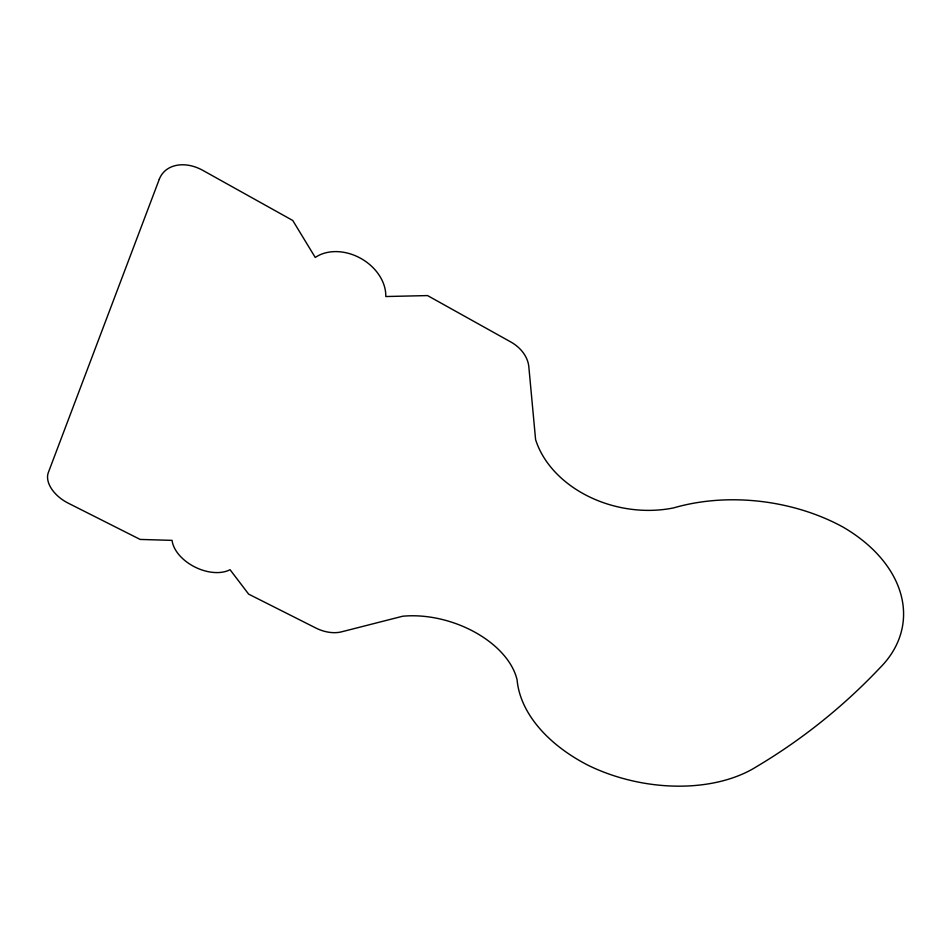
<?xml version="1.0" encoding="UTF-8"?>
<svg xmlns="http://www.w3.org/2000/svg" width="951" height="951" viewBox="0 0 951 951"><rect width="100%" height="100%" fill="white"/><g stroke="black" fill="none" stroke-linecap="round" stroke-linejoin="round"><path stroke-width="1.43" d="M159.292 179.24L48.346 472.528A30.04 18.556 29.9 0 0 68.27 503.186L140.154 539.431L172.072 540.37A35.437 22.432 26 0 0 194.705 566.927A35.437 22.432 26 0 0 230.047 569.708L248.639 594.125L315.994 628.088A28.209 17.891 21.8 0 0 341.528 631.844L402.677 616.236A85.281 53.399 18.1 0 1 517.106 679.965A150.698 96.182 11.1 0 0 588.003 765.234A136.326 86.6 11.4 0 0 756.651 766.601C802.228 739.498 843.608 706.284 880.032 667.768A150.21 102.351 7.6 0 0 842.55 526.818A163.643 110.815 7.8 0 0 673.772 507.858A105.846 81.227 11.8 0 1 535.591 439.6L528.827 366.765A34.521 27.008 20.3 0 0 510.711 341.92L427.546 295.583L385.785 296.534A43.33 33.57 29.8 0 0 360.643 258.303A43.33 33.57 29.8 0 0 315.256 257.471L292.753 220.477L202.872 170.395A37.565 28.055 38 0 0 159.292 179.24"/></g></svg>
